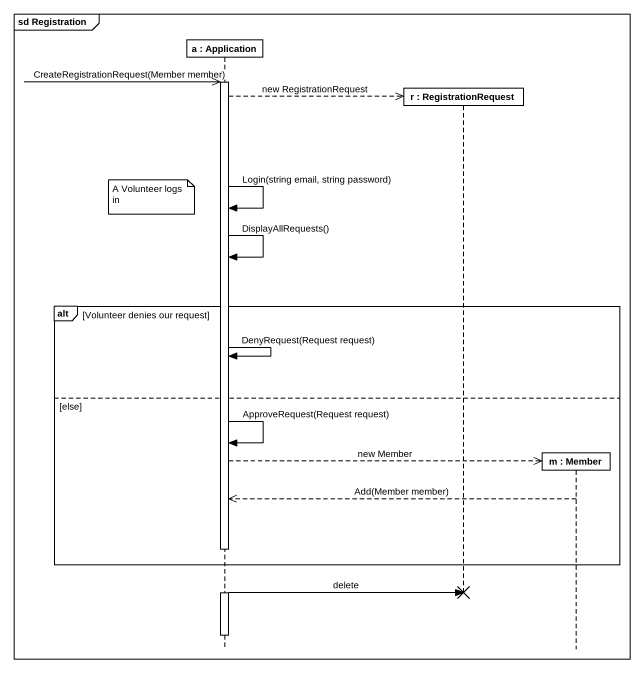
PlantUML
@startuml
mainframe sd Registration
hide footbox
participant "a : Application" as a
participant "r : RegistrationRequest" as r
participant "m : Member" as m

a ->> a : CreateRegistrationRequest(Member member)
activate a
a -->> r ** : new RegistrationRequest
note left of a : A Volunteer logs in
a -> a : Login(string email, string password)
a -> a : DisplayAllRequests()
alt Volunteer denies our request
  a -> a : DenyRequest(Request request)
else else
  a -> a : ApproveRequest(Request request)
  a -->> m ** : new Member
  m -->> a : Add(Member member)
end
a -> r !! : delete
deactivate a
@enduml
